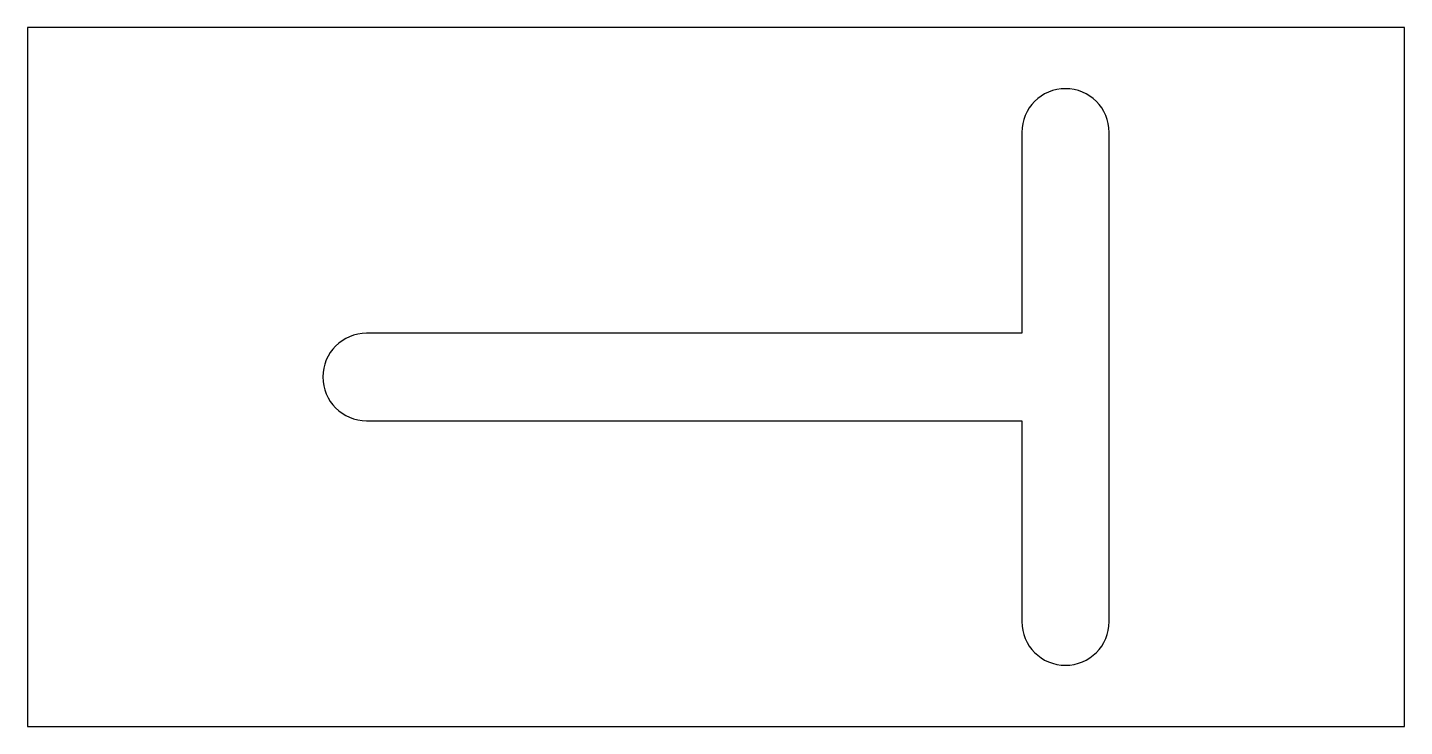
# Model space of a CAD drawing. Header units: millimetres. Extents: x -69 to 325, y -38 to 162.
import ezdxf

# ---------------------------------------------------------------- set-up
doc = ezdxf.new("R2010")
doc.units = ezdxf.units.MM

msp = doc.modelspace()

# ---------------------------------------------------------------- linework, layer by layer
at = {"color": 7, "linetype": 'Continuous', "lineweight": 25}
for p, q in [((-69.28, 161.51), (-69.28, -38.49)), ((324.72, 161.51), (-69.28, 161.51)), ((324.72, -38.49), (324.72, 161.51)), ((215.22, 131.51), (215.22, 74.01)), ((240.22, -8.49), (240.22, 131.51)), ((215.22, 74.01), (27.72, 74.01)), ((27.72, 49.01), (215.22, 49.01)), ((215.22, 49.01), (215.22, -8.49)), ((-69.28, -38.49), (324.72, -38.49))]:
    msp.add_line(p, q, dxfattribs=at)
for centre, start, end in [((227.72, 131.51), 0, 180), ((27.72, 61.51), 90, 270), ((227.72, -8.49), 180, 0)]:
    msp.add_arc(centre, 12.5, start, end, dxfattribs=at)

doc.saveas('drawing.dxf')
